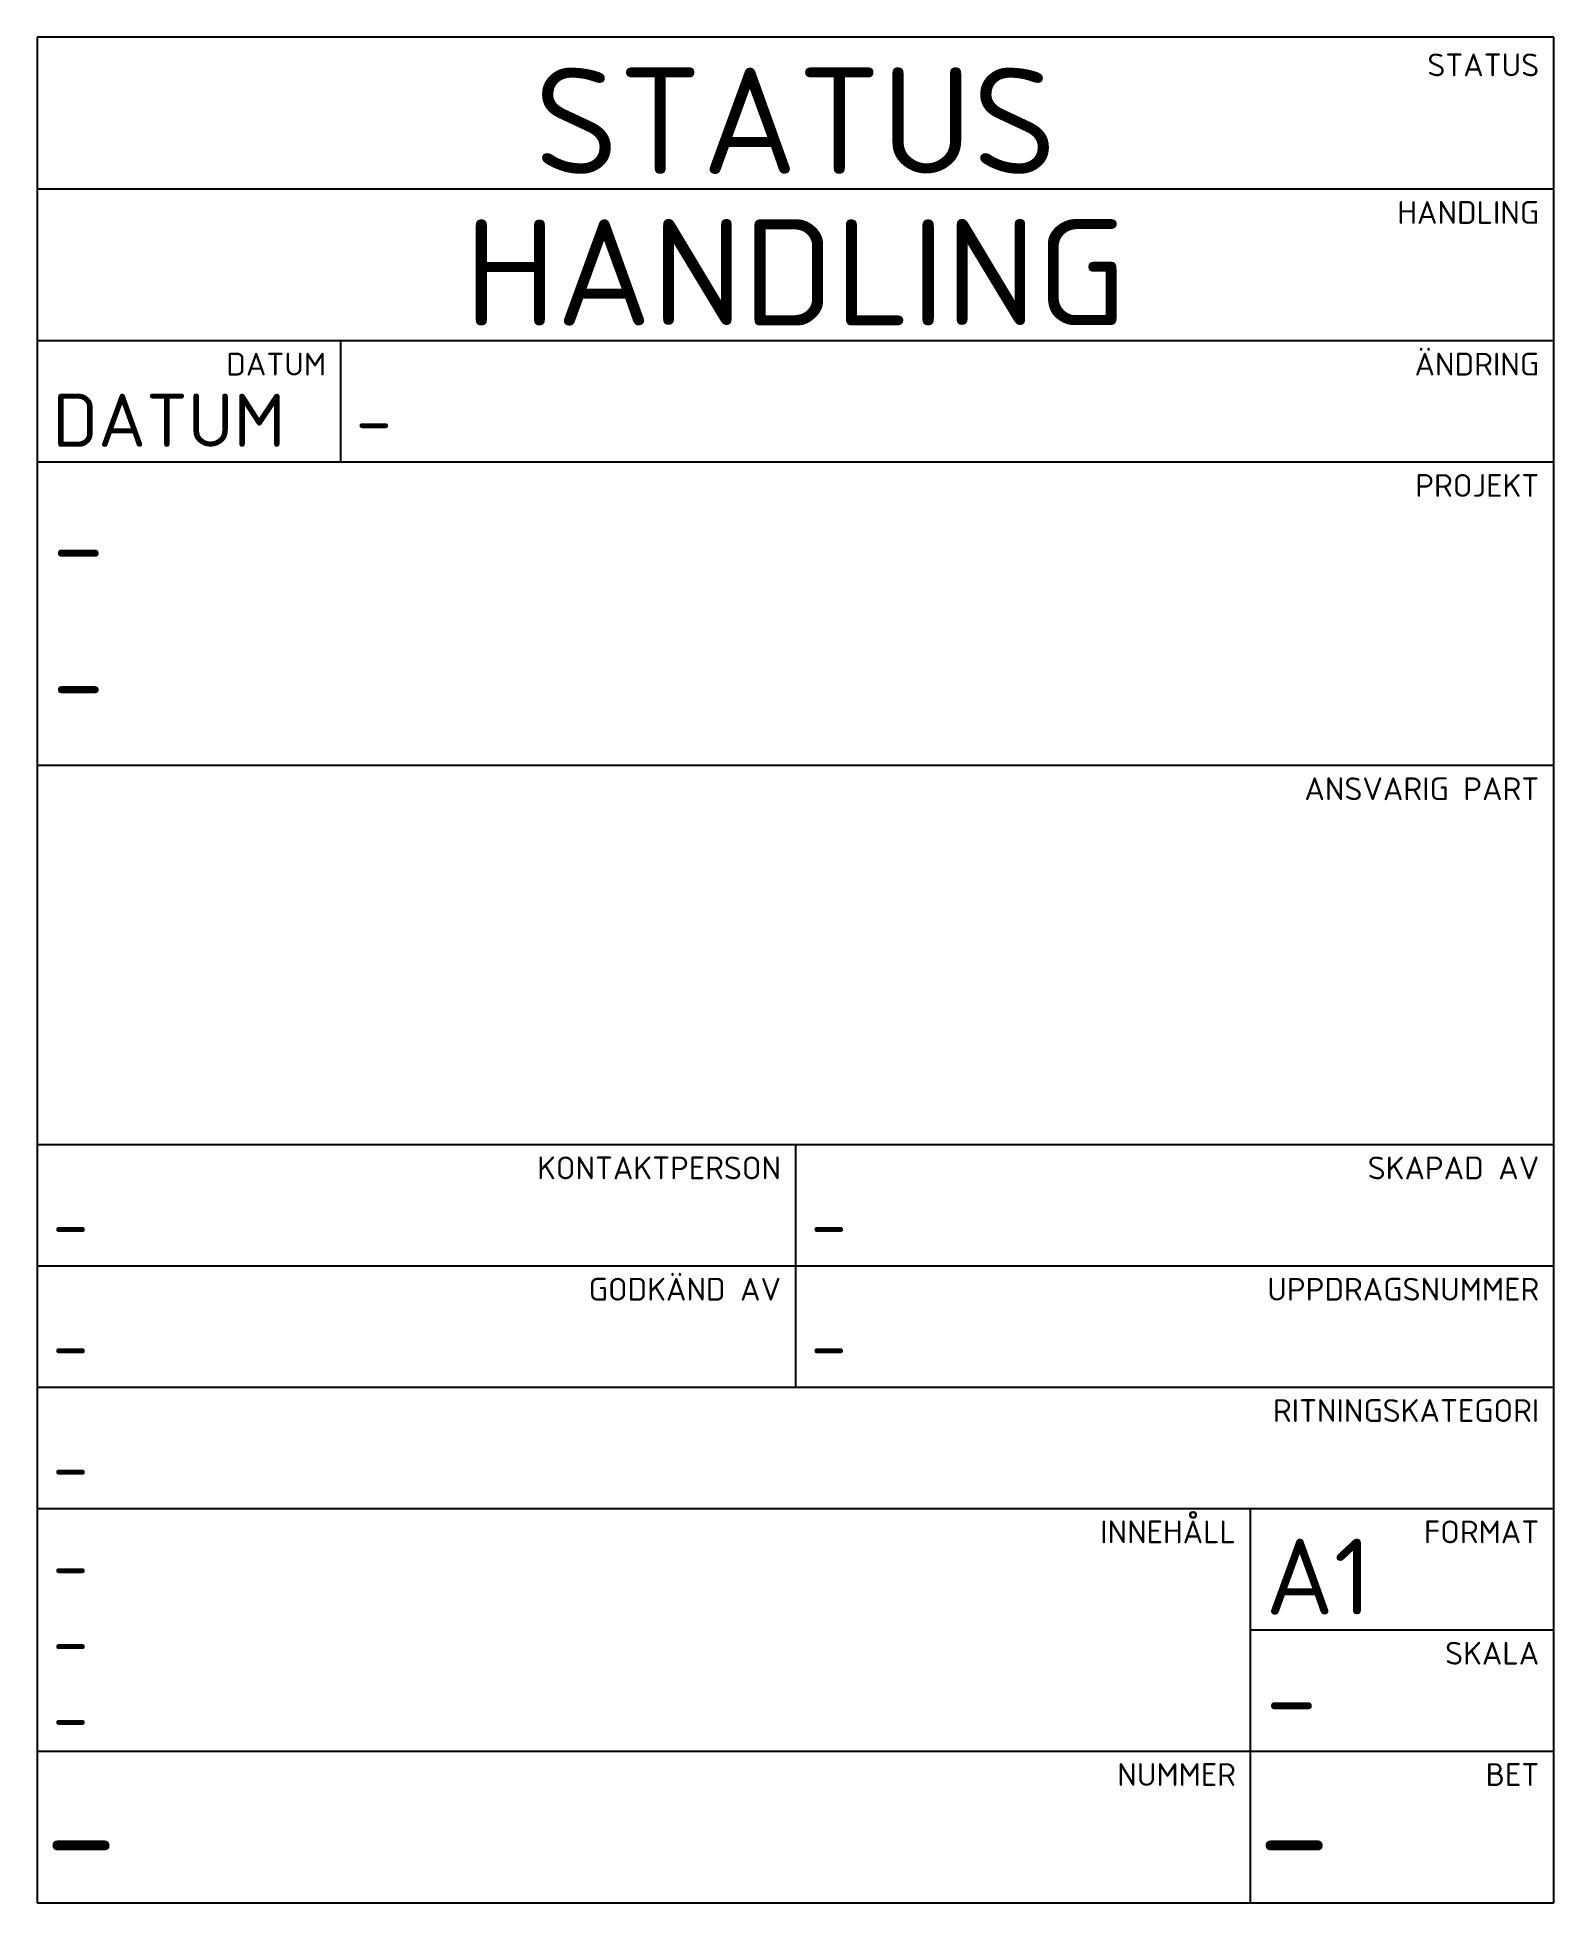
# Model space of a CAD drawing. Header units: millimetres. Extents: x -100 to 0, y 0 to 123.
import ezdxf
from ezdxf.enums import TextEntityAlignment as Align

# ---------------------------------------------------------------- set-up
doc = ezdxf.new("R2010")
doc.units = ezdxf.units.MM
doc.linetypes.add('LIRA_LINE_1', pattern=[0])
doc.layers.get('0').update_dxf_attribs({"linetype": 'LIRA_LINE_1'})
doc.styles.add('LIRA_TEXT_1', font='isocpeur.ttf')

msp = doc.modelspace()

# ---------------------------------------------------------------- linework, layer by layer
at = {"true_color": 0x00ff00}
for p, q in [((0, 123), (-100, 123)), ((-100, 123), (-100, 0)), ((0, 0), (0, 123)), ((-100, 113), (0, 113)), ((-100, 75), (0, 75)), ((-100, 34), (0, 34)), ((-100, 0), (0, 0))]:
    msp.add_line(p, q, dxfattribs=at)
at = {"true_color": 0xff0000}
for p, q in [((-100, 103), (0, 103)), ((-80, 103), (-80, 95)), ((-100, 95), (0, 95)), ((-100, 50), (0, 50)), ((-50, 50), (-50, 34)), ((-100, 42), (0, 42)), ((-100, 26), (0, 26)), ((-20, 0), (-20, 26)), ((-20, 18), (0, 18)), ((-100, 10), (0, 10))]:
    msp.add_line(p, q, dxfattribs=at)

# ---------------------------------------------------------------- texts
at = {"true_color": 0xff0000, "style": 'LIRA_TEXT_1'}
for s, p in [('STATUS ', (0, 120.43)), ('HANDLING ', (0, 110.7)), ('DATUM ', (-80, 100.7)), ('ÄNDRING ', (0, 100.7)), ('PROJEKT ', (0, 92.7)), ('ANSVARIG PART ', (0, 72.7)), ('KONTAKTPERSON ', (-50, 47.7)), ('SKAPAD AV ', (0, 47.7)), ('GODKÄND AV ', (-50, 39.7)), ('UPPDRAGSNUMMER ', (0, 39.7)), ('RITNINGSKATEGORI ', (0, 31.7)), ('INNEHÅLL ', (-20, 23.7)), ('FORMAT ', (0, 23.7)), ('SKALA ', (0, 15.7)), ('NUMMER ', (-20, 7.7)), ('BET ', (0, 7.7))]:
    msp.add_text(s, height=1.5, dxfattribs=at).set_placement(p, align=Align.RIGHT)
at = {"true_color": 0xff00ff, "style": 'LIRA_TEXT_1'}
for s, p in [('STATUS', (-50, 114)), ('HANDLING', (-50, 104))]:
    msp.add_text(s, height=7, dxfattribs=at).set_placement(p, align=Align.CENTER)
at = {"true_color": 0x00ffff, "style": 'LIRA_TEXT_1'}
for s, p in [('DATUM', (-99, 96)), ('-', (-79, 96)), ('-', (-99, 43)), ('-', (-49, 43)), ('-', (-99, 35)), ('-', (-49, 35)), ('-', (-99, 27)), ('-', (-99, 20.5)), ('-', (-99, 15.5)), ('-', (-99, 10.5))]:
    msp.add_text(s, height=3.5, dxfattribs=at).set_placement(p)
at = {"true_color": 0x00ff00, "style": 'LIRA_TEXT_1'}
for s, p in [('-', (-99, 87)), ('-', (-99, 78)), ('A1', (-19, 19)), ('-', (-19, 11))]:
    msp.add_text(s, height=5, dxfattribs=at).set_placement(p)
at = {"true_color": 0xff00ff, "style": 'LIRA_TEXT_1'}
for p in [(-99.5, 1), (-19.5, 1)]:
    msp.add_text('-', height=7, dxfattribs=at).set_placement(p)

doc.saveas('drawing.dxf')
